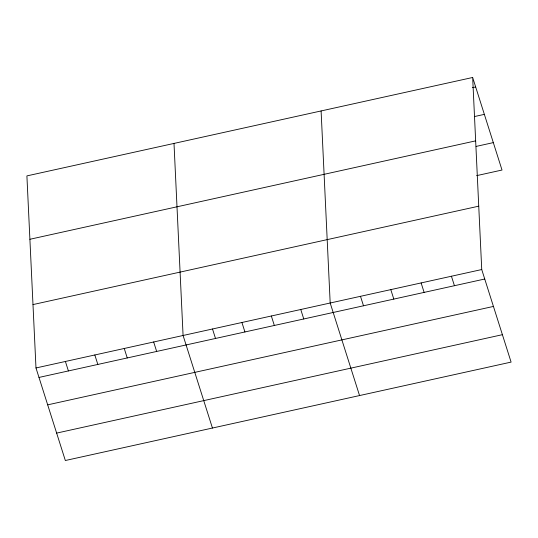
<?xml version="1.0" encoding="UTF-8"?>
<svg xmlns="http://www.w3.org/2000/svg" width="538" height="538" viewBox="0 0 538 538"><rect width="100%" height="100%" fill="white"/><g stroke="black" fill="none" stroke-linecap="round" stroke-linejoin="round"><path stroke-width="0.81" d="M472.66 77.485L26.9 175.899L35.985 367.965L65.34 460.515L511.1 362.101L481.739 269.545L472.66 77.485L502.015 170.035L476.621 175.644M472.384 87.674L475.659 86.948M474.529 116.538L484.361 114.365M29.899 239.282L475.653 140.862M476.117 146.417L493.319 142.617M32.986 304.582L478.746 206.168M35.985 367.965L481.739 269.545M38.985 377.434L484.745 279.014M47.68 404.852L493.44 306.431M56.645 433.097L502.405 334.683M451.429 276.236L454.435 285.705M421.12 282.934L424.119 292.396M390.803 289.626L393.809 299.088M360.494 296.317L363.5 305.786M359.545 395.558L330.184 303.008L321.099 110.949M300.762 309.505L303.768 318.973M271.34 316.001L274.346 325.47M241.925 322.497L244.924 331.959M212.503 328.994L215.509 338.456M212.443 428.04L183.081 335.49L174.003 143.424M153.666 341.98L156.666 351.449M124.244 348.476L127.244 357.945M94.823 354.972L97.829 364.441M65.401 361.469L68.407 370.938"/></g></svg>
